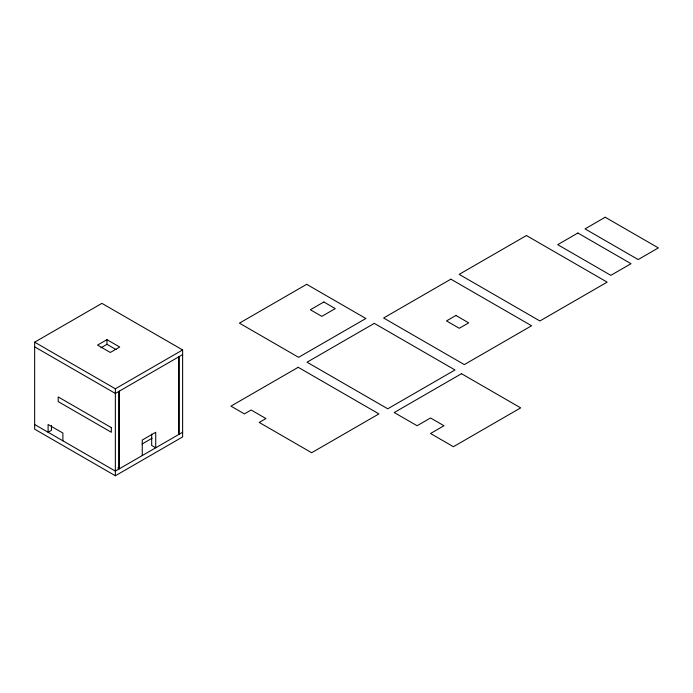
<?xml version="1.0" encoding="UTF-8"?>
<svg xmlns="http://www.w3.org/2000/svg" width="693" height="693" viewBox="0 0 693 693"><rect width="100%" height="100%" fill="white"/><g stroke="black" fill="none" stroke-linecap="round" stroke-linejoin="round"><path stroke-width="1.04" d="M34.65 342.177L101.906 303.352L182.623 349.948L182.623 436.928L115.359 475.762L34.65 429.166L34.65 342.177L115.359 388.782L182.623 349.948M106.956 339.657L97.54 345.097L110.317 352.468L119.733 347.037L106.956 339.657L106.956 344.317L116.078 349.584M100.961 347.773L106.956 344.317M182.623 354.608L115.359 393.442L34.65 346.838M142.065 444.031L152.157 438.21M182.623 432.267L115.359 471.101L34.65 424.506M117.784 467.844L119.395 468.771L119.395 391.112M179.253 356.548L179.253 434.216M178.586 356.938L178.586 434.598M151.68 434.087L151.68 445.478L155.717 447.799L155.717 432.267L142.264 440.038L142.264 455.57M118.72 391.493L118.72 469.161M115.359 388.782L115.359 475.762M62.898 440.817L62.898 433.047L48.103 424.506L48.103 432.267L51.464 430.327L51.464 425.476M306.678 284.321L239.423 323.155L298.605 357.328L365.869 318.494L306.678 284.321M323.83 301.992L310.377 309.762L321.812 316.363L335.265 308.593L323.83 301.992M298.215 367.299L230.951 406.133L244.404 413.903L251.135 410.013L265.93 418.563L259.208 422.444L311.668 452.728L378.924 413.903L298.215 367.299M374.307 323.371L307.051 362.205L387.759 408.801L455.015 369.967L374.307 323.371M450.874 279.166L383.61 318L464.327 364.596L531.583 325.762L450.874 279.166M526.437 235.542L459.173 274.367L539.882 320.972L607.146 282.138L526.437 235.542M577.884 233.021L557.709 244.664L610.836 275.346L631.02 263.695L577.884 233.021M605.214 217.238L585.039 228.889L638.175 259.563L658.35 247.912L605.214 217.238M455.916 315.471L446.5 320.911L459.277 328.283L468.693 322.851L455.916 315.471M461.486 373.7L394.23 412.534L417.099 425.736L430.544 417.974L443.996 425.736L430.544 433.506L453.413 446.708L520.677 407.874L461.486 373.7M111.322 427.607L58.195 396.933L58.195 401.594L111.322 432.267L111.322 427.607"/></g></svg>
